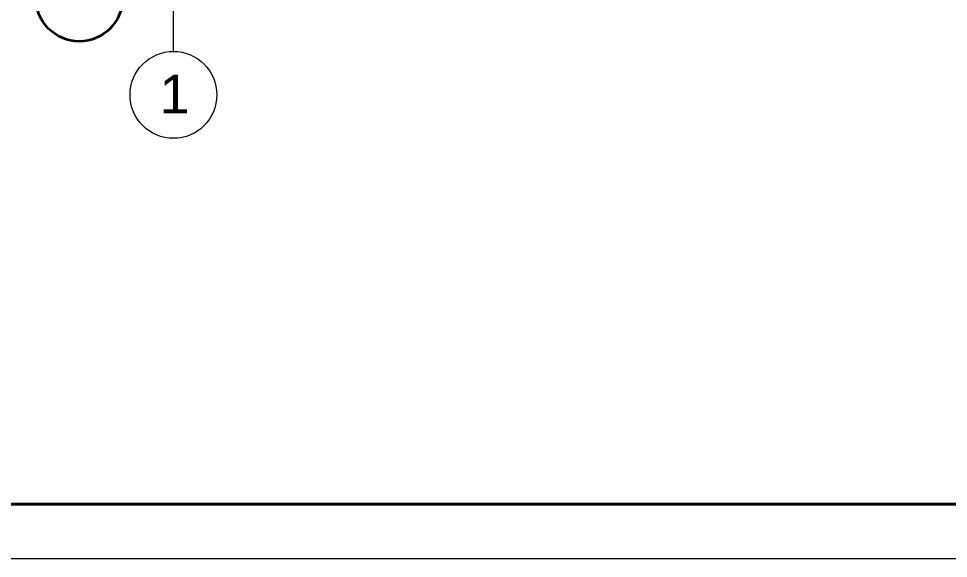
# Model space of a CAD drawing. Header units: millimetres. Extents: x -3817 to 677485, y -22715 to 103890.
# Drawn here: x 9665.9 to 10003.1, y -19807 to -19611.4 of the extents above; entities that cross this region are included whole.
import ezdxf

# ---------------------------------------------------------------- set-up
doc = ezdxf.new("R2010")
doc.units = ezdxf.units.MM
doc.layers.add('PDF _Геометрия', color=7, linetype='Continuous', true_color=0x1d1d1d)
doc.layers.add('PDF _Текст', color=7, linetype='Continuous')
doc.styles.add('PDF ArialMT', font='arial.ttf')

msp = doc.modelspace()

# ---------------------------------------------------------------- linework, layer by layer
at = {"layer": 'PDF _Геометрия', "color": 7, "lineweight": 9}
msp.add_lwpolyline([(12687.14, -17468.51), (9376.24, -17468.51), (9376.24, -19807.01), (12687.14, -19807.01)], close=True, dxfattribs=at)
at = {"layer": 'PDF _Геометрия', "color": 7, "lineweight": 40}
msp.add_lwpolyline([(12667.46, -19787.33), (12667.46, -17488.2), (9454.97, -17488.2), (9454.97, -19787.33)], close=True, dxfattribs=at)
at = {"layer": 'PDF _Геометрия', "color": 253, "lineweight": 9, "true_color": 0xaaaaaa}
msp.add_lwpolyline([(9722.04, -19623.26), (9722.04, -19553.22), (9722.04, -19552.82), (9722.04, -19482.77)], dxfattribs=at)
at = {"layer": 'PDF _Геометрия', "color": 7, "lineweight": 35}
msp.add_circle((9687.89, -19603.87), 15.75, dxfattribs=at)
at = {"layer": 'PDF _Геометрия', "color": 253, "lineweight": 20, "true_color": 0xaaaaaa}
for centre in [(9687.89, -19603.87), (9722.04, -19639)]:
    msp.add_circle(centre, 15.75, dxfattribs=at)
at = {"layer": 'PDF _Геометрия', "color": 253, "lineweight": 9, "true_color": 0xaaaaaa}
msp.add_circle((9722.04, -19639), 15.75, dxfattribs=at)

# ---------------------------------------------------------------- texts
at = {"layer": 'PDF _Текст', "color": 9, "true_color": 0xbebebe, "insert": (9717.01, -19638.72), "char_height": 14, "attachment_point": 4, "style": 'PDF ArialMT'}
msp.add_mtext('1', dxfattribs=at)

doc.saveas('drawing.dxf')
